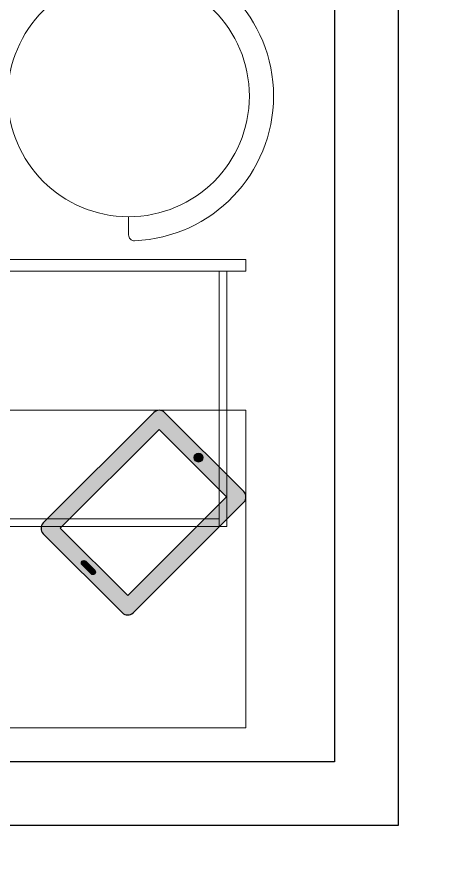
# Model space of a CAD drawing. Header units: millimetres. Extents: x 3788 to 9573, y -5445 to 12828.
# Drawn here: x 5164 to 5852, y 8128 to 9451 of the extents above; entities that cross this region are included whole.
import ezdxf

# ---------------------------------------------------------------- set-up
doc = ezdxf.new("R2010")
doc.units = ezdxf.units.MM
for name, color, linetype, lineweight in [('I-LK FF&E', 1, 'Continuous', 9), ('I-LK FURNITURE', 13, 'Continuous', 9), ('I-LK PARTITION', 21, 'Continuous', 25)]:
    doc.layers.add(name, color=color, linetype=linetype, lineweight=lineweight)

# ---------------------------------------------------------------- blocks, each defined once
blk = doc.blocks.new('doctors stool')
at = {"ltscale": 100}
blk.add_lwpolyline([(228, 37.80991746066138), (228, 9.119999997317793, -0.4264743413925903), (218.5, 0.0079201031476259, -0.959166304662544), (218.5, 455.611914822366, -0.4264743413925903), (228, 446.4998349279631), (228, 417.8099174646193)], format="xyb", dxfattribs=at)
blk.add_circle((228, 227.8099174629897), 190, dxfattribs=at)
blk = doc.blocks.new('clinic trial')
at = {"layer": 'I-LK FURNITURE', "true_color": 0xc7c8ca}
h = blk.add_hatch(color=9, dxfattribs=at)
h.dxf.hatch_style = 1
edge = h.paths.add_edge_path()
edge.add_line((-8.54246803093703, -981.9670201920673), (115.9083254579455, -857.5162267031847))
edge.add_arc((107.42304408364, -849.0309453288793), 12.00000000009463, 315, 405)
edge.add_line((115.9083254579455, -840.5456639545738), (-58.03994271345434, -666.5973957831737))
edge.add_arc((-66.52522408775982, -675.0826771574792), 12.00000000009463, 45.00000000000002, 135)
edge.add_line((-75.01050546206531, -666.5973957831737), (-199.4612989509478, -791.0481892720562))
edge.add_arc((-190.9760175766423, -799.5334706454303), 11.99999999943607, 135.0000000031442, 225.0000000031442)
edge.add_line((-199.4612989500165, -808.0187520197359), (-25.5130307786167, -981.9670201911355))
edge.add_arc((-17.02774940431103, -973.4817388177615), 11.99999999943605, 224.9999999968543, 314.9999999968547)
h.paths.add_polyline_path([(-17.02774940524252, -955.0969625067663), (89.03826777357607, -849.0309453279477), (-66.52522408775985, -693.4674534666119), (-172.5912412665784, -799.5334706454305)], flags=16)
edge = h.paths.add_edge_path(flags=16)
edge.add_line((-138.2965623782948, -741.9042679787381), (-124.1544267544523, -727.7621323548956))
edge.add_arc((-121.3259996296838, -730.5905594796641), 4.000000000031554, 45, 135.0000000000001, ccw=False)
edge.add_arc((-121.3259996296838, -730.5905594796641), 4.000000000031584, -45.000000000000625, 44.999999999999375, ccw=False)
edge.add_line((-118.4975725049153, -733.4189866044327), (-132.6397081287578, -747.5611222282747))
edge.add_arc((-135.4681352535263, -744.7326951035062), 4.000000000031544, 225, 315, ccw=False)
edge.add_arc((-135.4681352535265, -744.7326951035063), 4.000000000031343, 135.0000000000006, 225.0000000000006, ccw=False)
edge = h.paths.add_edge_path(flags=16)
edge.add_arc((44.84409394953398, -910.9027886827243), 7, 0, 360)
at = {"layer": 'I-LK FURNITURE', "lineweight": 0, "true_color": 0x939598}
h = blk.add_hatch(dxfattribs=at)
h.set_pattern_fill('ANSI31', color=252, scale=10, angle=405)
h.set_pattern_definition([(90, (-3772352.875833935, -3684050.327587579), (-1.25, 2e-16), [])])
edge = h.paths.add_edge_path()
edge.add_line((-138.2965623782948, -741.9042679787381), (-124.1544267544523, -727.7621323548956))
edge.add_arc((-121.3259996296838, -730.5905594796641), 4.000000000031554, 45, 135.0000000000001, ccw=False)
edge.add_arc((-121.3259996296838, -730.5905594796641), 4.000000000031584, -45.000000000000625, 44.999999999999375, ccw=False)
edge.add_line((-118.4975725049153, -733.4189866044327), (-132.6397081287578, -747.5611222282747))
edge.add_arc((-135.4681352535263, -744.7326951035062), 4.000000000031544, 225, 315, ccw=False)
edge.add_arc((-135.4681352535265, -744.7326951035063), 4.000000000031343, 135.0000000000006, 225.0000000000006, ccw=False)
edge = h.paths.add_edge_path()
edge.add_arc((44.84409394953398, -910.9027886827243), 7, 0, 360)
at = {"layer": 'I-LK FURNITURE'}
blk.add_lwpolyline([(119.4230440827087, -352.4817388160154), (119.4230440827087, -985.4817388160153), (-380.5769559172913, -985.4817388160153), (-380.5769559172913, -352.4817388160154)], close=True, dxfattribs=at)
at = {"layer": 'I-LK FURNITURE', "color": 146, "true_color": 0x105689}
for points in [[(338.5359051078558, -352.4817388160154), (338.5359051078558, -985.4817388160153), (356.5359051078559, -985.4817388160153), (356.5359051078559, -352.4817388160154)], [(-63.4640948921442, -394.4817388160154), (-63.4640948921442, -943.4817388160153), (-51.4640948921442, -943.4817388160153), (-51.4640948921442, -394.4817388160154)], [(-63.4640948921442, -955.4817388160152), (-63.4640948921442, -943.4817388160153), (338.5359051078558, -943.4817388160153), (338.5359051078558, -955.4817388160152)]]:
    blk.add_lwpolyline(points, close=True, dxfattribs=at)
at = {"layer": 'I-LK FURNITURE', "color": 18, "lineweight": 30, "true_color": 0x000000}
for points in [[(-8.54246803093703, -981.9670201920673), (115.9083254579455, -857.5162267031847, 0.4142135623730951), (115.9083254579455, -840.5456639545738), (-58.03994271345434, -666.5973957831737, 0.4142135623730951), (-75.01050546206531, -666.5973957831737), (-199.4612989509478, -791.0481892720562, 0.4142135623730951), (-199.4612989500165, -808.0187520197359), (-25.51303077861669, -981.9670201911355, 0.4142135623730951)], [(-138.2965623782948, -741.9042679787381), (-124.1544267544523, -727.7621323548956, -0.4142135623730951), (-118.4975725049153, -727.7621323548956), (-118.4975725049153, -727.7621323548956, -0.4142135623730951), (-118.4975725049153, -733.4189866044327), (-132.6397081287578, -747.5611222282747, -0.4142135623730951), (-138.2965623782948, -747.5611222282747), (-138.2965623782948, -747.5611222282747, -0.4142135623730951)]]:
    blk.add_lwpolyline(points, format="xyb", close=True, dxfattribs=at)
blk.add_lwpolyline([(-17.02774940524252, -955.0969625067663), (89.03826777357607, -849.0309453279477), (-66.52522408775985, -693.4674534666119), (-172.5912412665784, -799.5334706454305)], close=True, dxfattribs=at)
blk.add_circle((44.84409394953398, -910.9027886827243), 7, dxfattribs=at)
at = {"layer": 'I-LK FF&E', "rotation": 90}
blk.add_blockref('DOCTORS STOOL', (841.8410998687816, -1028.895880584366), dxfattribs=at)
blk = doc.blocks.new('clinic_with_sink')
at = {"layer": 'I-LK PARTITION'}
for points in [[(0, 0), (2600, 0), (2600, 1700), (0, 1700)], [(100, 100), (2500, 100), (2500, 1600), (100, 1600)]]:
    blk.add_lwpolyline(points, close=True, dxfattribs=at)
at = {"layer": 'I-LK FF&E', "xscale": -1}
blk.add_blockref('CLINIC TRIAL', (2065.605003267519, 1225), dxfattribs=at)
blk = doc.blocks.new('CLINIC_WITH_SINK_2')
blk.add_blockref('Clinic_with_sink', (0, 0))

msp = doc.modelspace()

# ---------------------------------------------------------------- hatches: boundary and pattern name
at = {"layer": 'LENS_HATCH_WALL', "true_color": 0x787878}
h = msp.add_hatch(dxfattribs=at)
h.set_pattern_fill('ANSI32', scale=10, angle=90)
h.set_pattern_definition([(45, (0, 0), (-67.351920908, 67.351920908), []), (45, (44.90128053, 0), (-67.351920908, 67.351920908), [])])
h.paths.add_polyline_path([(9180.442824454121, -5384.089668499402), (9174.82839665219, -4934.246197989608), (9572.998366977958, -4929.276198360004), (9351.373479970505, 12828.133339261274), (3787.9420123035384, 12758.698693430324), (4023.815033820549, -5098.706748054236), (4333.243564176162, -5094.8445637580935), (4337.607974593867, -5444.531552730155)])
h.paths.add_polyline_path([(4537.53, -5437.036), (4530.732, -4892.364), (4221.158, -4896.228), (3990.568, 12561.212), (9153.885, 12625.653), (9370.518, -4731.788), (8972.348, -4736.758), (8980.396, -5381.586)])

# ---------------------------------------------------------------- block references
at = {"xscale": -1, "rotation": 90}
msp.add_blockref('CLINIC_WITH_SINK_2', (5764.125137935274, 10777.755119490073), dxfattribs=at)

doc.saveas('drawing.dxf')
